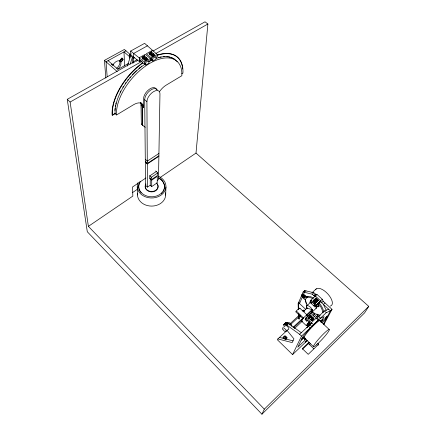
<?xml version="1.0" encoding="UTF-8"?>
<svg xmlns="http://www.w3.org/2000/svg" width="436" height="436" viewBox="0 0 436 436"><rect width="100%" height="100%" fill="white"/><g stroke="black" fill="none" stroke-linecap="round" stroke-linejoin="round"><path stroke-width="0.65" d="M151.39 54.5L151.581 51.884L148.845 53.486L152.208 56.309L154.84 54.816L151.472 52.009M155.69 170.961L157.778 172.907L157.739 175.332L151.297 179.697L151.303 177.278L149.635 175.708M151.663 54.342L151.581 51.884M151.717 180.155L157.309 176.362L157.216 182.831L151.701 186.603L151.717 180.155L150.289 178.804M152.011 56.364L152.295 54.418L152.377 56.282M152.099 56.44L152.017 54.576M152.289 56.206L152.295 54.418M152.78 61.051L152.791 58.348L155.968 56.538L155.946 59.242L152.78 61.051L151.199 59.721M153.39 56.179L153.679 53.639L153.761 55.497M153.477 56.249L153.401 53.792M153.668 56.021L153.679 53.639M140.523 60.909L139.346 61.574L130.795 54.931L130.669 51.045L144.61 43.355L157.358 54.604L157.336 56.636L155.963 57.421M165.669 195.132L165.947 186.935M160.372 177.343L196.009 153.069L207.885 24.013L205.024 21.8L152.987 51.077M307.369 305.761A11.374 5.047 47.2 0 1 305.478 300.442L305.696 298.873L307.98 296.431M320.531 321.566L322.52 319.414L320.678 321.555M127.334 66.032L130.669 55.808M130.097 64.315L132.402 57.29L132.588 63.313M299.478 316.296L298.426 318.662L299.118 319.065M112.63 65.351L113.104 64.201L111.322 64.228M287.27 330.221L277.863 338.935L277.476 339.867L292.578 354.593L305.304 342.418L306.819 340.489L306.35 341.421L305.244 341.361M298.3 309.664L298.131 303.679L303.14 291.984L304.71 290.567L313.86 292.758L315.8 294.529M304.197 291.76L304.71 290.567M299.521 303.565L304.393 292.289L305.963 290.872M299.178 318.988L300.459 316.149M307.396 304.895L306.388 307.108L307.347 307.996M316.961 304.731L315.081 307.004L309.914 302.235L310.852 300.197L317.054 294.507L322.242 299.243L323.212 301.303L321.637 302.769L320.667 300.709L319.67 302.737L318.215 304.088L318.683 303.134M311.113 303.336L311.773 301.914L314.552 304.475L313.876 305.892M315.092 296.774L315.473 295.957L313.735 295.532L315.315 294.087L317.054 294.507M307.892 320.138L306.791 321.168L305.135 319.61L306.072 317.604L310.819 313.184L318.127 319.986L318.956 319.61L317.081 317.866L316.247 318.236M313.658 301.499L314.252 300.246L314.574 300.399C314.056 302.388 313.184 301.581 314.329 300.175M313.904 301.723L314.492 300.469L314.252 300.246M313.222 301.025L316.1 298.033L318.394 300.137L315.517 303.134M315.539 299.766L316.214 298.437L316.454 298.66L315.778 299.99L315.539 299.766L315.778 299.99M314.868 302.611L315.539 301.287L315.784 301.51L315.108 302.835L314.868 302.611L315.539 301.287M134.065 61.727L67.248 99.326L87.298 231.75L261.927 414.2L264.325 409.159L368.752 306.366L196.009 153.069M310.405 315.261L308.023 317.817L310.405 315.261L313.958 318.574L311.991 320.743M315.086 303.538L315.375 302.927L313.075 300.813L316.1 298.033M306.791 321.168L307.244 320.226M310.312 314.252L310.819 313.184M316.743 300.873L317.343 299.619L317.664 299.766C317.141 301.761 316.264 300.954 317.424 299.548M316.182 302.524L316.541 301.777M316.983 301.096L317.664 299.766M312.628 320.406L313.255 319.147L310.143 316.247L308.95 318.215L309.854 316.858M309.762 316.77L308.95 318.215M316.629 302.431L317.337 300.884L315.768 299.445L313.386 301.641M309.042 318.302L309.538 316.977M317.294 301.576L317.702 300.72L315.838 299.009L313.19 301.445M309.587 317.713L310.078 316.694L312.874 319.31L312.372 320.324M310.05 317.185C312.503 313.026 309.413 318.117 310.361 317.065M310.143 317.272L310.868 315.74M315.081 307.004L316.051 304.987L322.242 299.243M292.578 354.593L301.51 336.118L326.313 312.645L330.45 310.835L332.019 309.347L323.065 301.167M309.266 322.122L308.808 323.06L310.53 324.678L311.506 322.7L309.865 324.667L311.745 326.433L318.127 319.986M312.917 316.046L314.645 313.359M320.062 301.854L320.585 300.78L315.392 296.028M311.468 320.16L311.98 318.841L311.157 320.28L311.375 320.073M311.25 320.367L311.98 318.841M312.258 319.245L313.081 317.806M312.35 319.332L313.173 317.893M310.895 323.659L311.413 322.613L316.155 318.149M305.151 338.32L304.366 339.895L305.707 338.614M311.342 311.745L316.787 316.77L317.871 314.607L318.405 314.863M320.356 321.741L322.951 318.82M321.06 322.427L324.122 316.58L320.373 318.269L318.498 316.531L319.577 316.062M309.593 344.702L310.187 343.563M323.381 324.095L330.45 310.835L320.035 301.303M323.779 324.744L332.019 309.347M284.272 326.749A4.273 1.706 48 0 1 283.798 324.52L284.79 324.062L286.25 324.678L299.63 334.319L301.51 336.118M318.062 345.29L318.662 344.195L317.68 343.268M368.752 306.366L364.627 312.83L261.927 414.2M132.947 62.751L133.661 61.634L137.155 59.672M298.458 318.574L298.9 318.422M296.191 311.146L295.69 311.751L302.998 318.623L303.5 318.018L296.344 310.966A4.115 0.703 -47.3 0 1 299.085 308.454A4.115 0.703 -47.3 0 1 299.783 308.737M307.048 327.654L308.323 326.123L310.203 327.894L302.966 336.554L297.772 347.181L306.127 339.208M120.554 60.522L121.867 59.034M303.303 318.236L303.658 317.833M301.325 332.723L287.94 323.12L286.479 322.515L285.482 322.972A4.267 1.717 48 0 0 285.4 323.392M318.662 344.195L308.23 354.337L302.328 348.647L308.977 342.26M302.508 349.247L309.604 342.429M323.534 324.509L324.291 323.785M306.35 341.421L307.32 340.494M322.106 322.651L326.264 318.694L325.365 317.866M301.832 338.87L304.045 336.772L303.396 338.085L301.194 340.178M320.542 321.79L322.237 320.182M321.185 322.199L327.698 316.002M311.44 320.651L312.874 319.31M311.549 320.754L313.958 318.574M316.787 316.77L317.55 316.051M323.087 312.018L322.613 312.263A11.374 5.047 47.2 0 0 318.553 303.761M299.63 334.319L311.228 323.387M316.258 318.645L324.444 310.928L328.608 309.151M312.072 318.929L311.756 319.048M310.143 316.247L308.437 317.839L311.102 320.335M285.569 339.453L287.28 337.851L284.97 335.622L282.828 337.611L284.212 338.957M308.644 318.035L310.078 316.694M310.961 315.828L310.645 315.947M325 302.938L323.43 304.404L326.275 310.443M294.305 328.662L302.6 320.934M309.435 314.574L316.563 307.93M306.9 317.174L309.435 314.814M306.312 317.975L305.576 318.662L310.993 323.746M315.778 305.652A4.104 1.82 47.2 0 1 316.002 306.072L318.732 306.797L319.157 306.404A8.202 3.646 47.2 0 0 317.572 303.838M305.135 319.61L305.865 318.923M320.138 301.777L315.539 306.05L314.329 304.938M293.03 327.332L302.824 318.231M306.252 315.048L312.132 309.587L312.438 310.225A4.109 1.798 47.4 0 1 311.647 312.127M293.842 327.523L302.66 319.332M307.053 315.233L312.449 310.23M314.956 303.085L317.337 300.884M315.059 303.167L318.394 300.137M315.304 303.2L317.021 301.614M316.214 298.437L316.454 298.66M313.435 301.483L315.152 299.897L314.705 299.483M313.915 301.314L314.972 300.339M314.765 300.72L315.228 300.295M289.935 323.823L299.423 315.075M303.418 311.386L306.911 308.165L312.132 309.587M290.757 324.379L300.246 315.615M315.784 301.51L315.462 301.358M285.051 324.117L286.741 322.564M285.329 324.204L287.019 322.651M311.309 300.399L310.356 301.271L311.56 302.382M285.624 324.33L287.313 322.776M309.914 302.235L310.863 301.363M285.934 324.488L287.624 322.934M286.25 324.678L287.94 323.12M306.666 305.909L310.41 302.459M286.577 324.896L288.267 323.343M313.135 300.666L314.04 299.832M286.904 325.147L288.599 323.588A4.267 1.717 48 0 1 289.564 324.471M302.557 310.743L303.374 309.991L304.742 311.266M283.885 324.357L285.694 322.678M283.798 324.52L286.032 322.526M284.555 324.052L286.245 322.498M284.79 324.062L286.479 322.515M303.14 291.984L312.285 294.202L313.86 292.758M298.131 303.679L298.894 302.987M311.887 292.867L316.285 288.855M305.516 300.202L303.527 298.355A2.807 1.248 47.8 0 1 301.685 295.003A2.807 1.248 47.8 0 1 304.464 295.799L305.009 295.357L306.998 297.319M298.753 309.331L298.562 302.671L299.325 301.979M264.325 409.159L88.388 226.366L132.849 196.086L132.495 187.017L145.946 177.964M157.358 89.98A8.54 4.562 -49.7 0 0 150.066 90.514A8.54 4.562 -49.7 0 0 144.687 99.691L145.559 185.327L147.439 187.126L150.24 185.213L150.235 178.755M157.38 180.346L158.47 179.605L159.968 93.756A8.556 4.534 -49.7 0 0 153.477 91.674A8.556 4.534 -49.7 0 0 146.916 101.653L147.439 187.126M132.277 192.745L137.34 189.317M151.303 177.278L157.778 172.907M156.284 171.517L149.81 175.871L149.815 178.297M147.314 163.478L145.335 161.631L147.286 163.495L158.9 155.821M158.868 156.311L147.292 163.963L145.313 162.116M158.944 153.456L147.297 161.124L145.308 159.271M115.273 113.605L112.357 115.355A46.118 24.912 -49.8 0 1 142.774 63.029M181.758 73.804L182.924 73.106A46.118 24.912 -49.8 0 0 157.87 55.138M144.234 64.724A42.684 23.053 -49.8 0 0 115.131 113.692L116.521 114.962L133.579 104.716A12.758 6.856 -48.2 0 1 143.684 107.529L143.575 98.71A8.529 4.578 -49.7 0 1 149.406 89.2A8.529 4.578 -49.7 0 1 156.497 89.685M115.05 113.404L112.134 115.148A46.107 24.928 -49.8 0 1 142.539 62.828M150.36 60.239L151.401 59.645M139.313 59.748L144.354 64.038L145.755 63.236M148.97 61.405L150.36 60.609L150.36 58.577L145.308 54.32L139.275 57.71L139.346 61.574M152.785 59.231L151.401 60.021L151.406 57.983L146.349 53.737L152.306 50.391M145.771 65.057L148.976 63.225L148.97 60.528L145.749 62.359L145.771 65.057L144.191 63.711M144.354 64.038L144.332 62.005L157.358 54.604M144.975 60.353L145.237 58.408L145.346 60.272M146.382 60.157L146.643 57.617L146.469 60.228M145.063 60.43L145.33 58.484M152.104 54.653L152.382 54.495M153.494 53.868L153.766 53.71M88.388 226.366L70.12 102.035L141.662 61.514M155.854 53.481L207.885 24.013M133.171 62.986L134.326 62.332M135.487 61.678L137.809 60.37M142.338 58.315L144.463 57.116L144.452 55.961L147.82 58.8L145.155 60.31L141.787 57.459L144.545 55.846L144.654 58.304L144.289 58.386L144.545 55.846M149.374 54.353L151.472 53.165L154.349 55.574M142.256 58.653L144.425 57.427L146.883 59.503M149.831 54.38L151.434 53.475L153.892 55.53M143.041 58.762L144.403 57.988L146.61 59.857M150.066 54.794L151.412 54.031L153.619 55.884M151.303 54.424L151.575 54.271M128.615 63.378L117.987 69.34L108.063 60.659M142.975 59.252L143.139 56.636L143.172 59.018M144.632 55.917L144.262 56.004L144.376 58.462M150.006 54.685L150.197 52.663L150.197 54.451M151.39 52.113L151.668 51.96M133.661 61.634L133.563 58.277L134.735 57.623M129.639 58.19L129.519 54.827L131.274 53.851M147.515 45.775L133.574 53.514L133.683 57.394M125.96 50.827L106.041 61.765L107.169 76.709M105.828 78.066L104.444 60.37L124.364 49.47L130.544 54.74M145.253 127.323L142.605 125.301L142.321 106.313A12.748 6.883 -48.2 0 0 141.253 103.059M140.37 102.52A12.731 6.905 -48.2 0 1 141.013 105.152L141.346 124.156L142.67 124.985M142.605 125.301L142.883 125.176M141.346 124.156L141.624 124.037M306.481 297.793L307.778 297.287A11.374 5.047 47.2 0 1 312.661 298.687M279.481 337.431L293.177 340.887M277.863 338.935L292.18 342.609L293.918 338.859L286.763 330.041M150.006 52.892L149.919 54.609M151.946 54.789L152.905 55.585M150.197 55.05L150.284 52.74M144.463 57.116L147.346 59.547M142.948 56.865L142.888 59.176M144.948 58.746L146.382 59.961M144.332 62.005L130.669 51.045M140.746 60.784L142.283 62.092M129.519 54.827L133.563 58.277M129.955 56.996L123.998 51.906L124.625 66.016M104.444 60.37L117.246 71.602M144.687 99.691L146.916 101.653M141.013 105.152L143.684 107.529M312.285 294.202L315.19 296.862M315.811 298.644L318.1 300.742M324.444 310.928L326.313 312.645M310.852 300.197L316.051 304.987M304.486 295.831L306.579 297.755M303.249 296.436L304.639 297.723M316.863 313.985L317.828 314.885M319.457 320.395L329.251 329.507M298.562 302.671L305.881 309.489M311.369 316.618L313.789 318.874M310.116 315.86L313.664 319.174M310.465 317.212L311.271 317.964M299.805 308.187L307.097 314.999M308.312 317.217L311.865 320.542M306.072 317.604L313.391 324.466M67.248 99.326L70.12 102.035M301.499 321.076L306.383 325.687M149.641 178.128L151.297 179.697M150.289 185.262L151.701 186.603M303.892 337.48L313.571 346.718M308.116 343.29L313.909 348.822M285.487 337.453L286.408 338.347M304.982 295.325L305.009 295.357A2.807 1.248 47.8 0 0 302.911 294.126A2.807 1.248 47.8 0 0 302.181 295.172M182.45 67.193L182.575 68.038A46.107 24.928 -49.8 0 1 182.668 68.975M137.242 186.755L137.476 194.996M298.9 314.661L298.938 315.991M298.409 313.648L298.48 316.307M142.398 125.11L142.103 106.122A12.742 6.883 -48.2 0 0 140.719 102.536M142.665 118.385L142.719 122.227M145.237 58.408L145.253 60.195M146.643 57.617L146.66 59.999M283.613 337.666A1.45 1.308 31.3 0 1 286.027 339.094M114.881 110.521A42.679 23.07 -49.8 0 1 115.044 108.433M115.344 106.27A42.679 23.07 -49.8 0 1 115.551 105.163M115.796 104.035A42.679 23.07 -49.8 0 1 116.074 102.896M120.151 92.198A42.679 23.07 -49.8 0 1 120.772 90.982M122.816 87.353A42.679 23.07 -49.8 0 1 123.306 86.551M125.394 83.374A42.679 23.07 -49.8 0 1 125.944 82.589M127.666 80.262A42.679 23.07 -49.8 0 1 128.56 79.123M129.792 77.624A42.679 23.07 -49.8 0 1 130.419 76.883M132.353 74.719A42.679 23.07 -49.8 0 1 133.018 74.011M133.351 73.662A42.679 23.07 -49.8 0 1 136.43 70.643M138.91 68.447A42.679 23.07 -49.8 0 1 140.348 67.258M141.073 66.686A42.679 23.07 -49.8 0 1 141.804 66.125M158.137 57.563A42.679 23.07 -49.8 0 1 159.167 57.29M160.181 57.062A42.679 23.07 -49.8 0 1 161.178 56.871M163.124 56.604A42.679 23.07 -49.8 0 1 164.999 56.5M166.786 56.549A42.679 23.07 -49.8 0 1 168.487 56.756M169.299 56.914A42.679 23.07 -49.8 0 1 170.089 57.116M171.588 57.623A42.679 23.07 -49.8 0 1 172.296 57.928M173.637 58.653A42.679 23.07 -49.8 0 1 174.264 59.067M156.279 58.413A42.684 23.053 -49.8 0 1 176.193 60.697M176.7 61.242A42.684 23.053 -49.8 0 1 177.174 61.819M148.66 61.923A42.684 23.053 -49.8 0 1 151.962 60.195M116.521 114.962A42.739 22.966 -49.7 0 1 149.112 63.76A42.739 22.966 -49.7 0 1 181.845 75.728L166.225 85.113A12.431 6.453 -50.3 0 0 159.413 91.794M157.636 54.947A46.107 24.928 -49.8 0 1 181.332 62.877M181.621 63.678A46.107 24.928 -49.8 0 1 182.297 66.223M158.884 177.79A12.927 10.42 0.6 0 1 162.552 191.949A12.927 10.42 0.6 0 1 145.161 195.388A12.927 10.42 0.6 0 1 140.158 181.496M158.878 178.215A12.917 10.415 0.6 0 1 164.263 188.897M164.067 189.562A12.917 10.415 0.6 0 1 163.822 190.21M163.516 190.848A12.917 10.415 0.6 0 1 163.168 191.469M162.312 192.647A12.917 10.415 0.6 0 1 161.276 193.731M141.188 192.919A12.917 10.415 0.6 0 1 140.708 192.347M140.272 191.758A12.917 10.415 0.6 0 1 138.877 188.532M138.762 187.851A12.917 10.415 0.6 0 1 140.577 181.327M158.557 176.302A14.361 11.581 0.6 0 1 164.563 191.426A14.361 11.581 0.6 0 1 146.24 197.127A14.361 11.581 0.6 0 1 137.961 182.711M156.524 182.913A6.464 5.21 0.6 0 1 156.426 189.791A6.464 5.21 0.6 0 1 147.946 190.559A6.464 5.21 0.6 0 1 145.886 183.872M158.055 186.297A6.458 5.205 0.6 0 1 151.107 191.895A6.458 5.205 0.6 0 1 145.352 185.436M145.493 185.044A6.458 5.205 0.6 0 1 145.886 184.292M157.118 183.992A6.458 5.205 0.6 0 1 157.995 185.894M165.5 192.821A14.105 11.472 0.4 0 1 151.881 206.092A14.105 11.472 0.4 0 1 137.563 193.252M111.856 64.365A1.504 0.91 -49.9 0 1 112.488 64.817M121.671 58.626A1.493 0.899 -50.7 0 1 120.162 60.337M119.273 60.468A5.592 3.368 -50.2 0 1 116.581 68.272M112.848 65.215A5.597 3.357 -50.2 0 1 120.189 61.253A5.597 3.357 -50.2 0 1 117.616 69.182M288.158 323.169A2.502 1.014 48 0 1 290.381 323.474A2.502 1.014 48 0 1 291.619 326.406M314.051 316.705A8.306 1.221 -47.3 0 1 314.274 316.596M302.028 320.978A4.131 0.649 -47.3 0 1 303.848 317.626A4.131 0.649 -47.3 0 1 307.042 315.539M308.045 324.684A4.153 0.61 -47.3 0 1 306.443 325.332A4.153 0.61 -47.3 0 1 309.326 321.664M308.05 324.171A2.202 0.322 -47.3 0 1 307.865 323.855A2.202 0.322 -47.3 0 1 309.271 322.139M307.576 325.954A3.739 0.545 -47.3 0 1 309.26 323.054M309.32 325.632A3.744 0.534 -47.3 0 1 309.865 324.94M306.949 327.703A11.549 1.64 -47.3 0 1 310.263 324.117M308.623 324.264A2.076 0.3 -47.3 0 1 308.857 323.926M309.162 323.55A2.076 0.3 -47.3 0 1 309.511 323.147M316.422 305.685A4.098 1.826 47.2 0 1 315.877 308.225M317.152 304.23A8.202 3.641 47.2 0 1 318.732 306.797M311.375 312.116A4.12 1.798 47.4 0 0 312.508 310.405L312.378 310.018A4.12 1.798 47.4 0 0 307.99 305.685A4.12 1.798 47.4 0 0 307.064 308.563M304.987 297.646A1.602 0.714 47.8 0 1 303.658 296.78A1.602 0.714 47.8 0 1 303.053 295.406M326.379 316.65A2.878 1.275 46.6 0 1 325.207 318.035M326.896 316.155A2.878 1.275 46.6 0 1 326.215 317.664M315.686 289.537A11.254 5.188 46.9 0 1 328.046 294.18A11.254 5.188 46.9 0 1 330.319 306.067M320.133 315.283A11.374 5.047 47.2 0 1 312.367 311.658M317.68 306.306A3.684 1.646 47.2 0 1 317.228 306.437M316.95 305.843A3.69 1.646 47.2 0 1 316.187 307.407M284.741 339.017A1.455 1.308 31.1 0 1 283.863 336.897A1.455 1.308 31.1 0 1 286.185 337.023A1.455 1.308 31.1 0 1 285.476 339.055M319.839 315.212A11.935 5.308 47.2 0 1 318.901 315.015M306.742 303.75A11.935 5.308 47.2 0 1 306.486 303.189M306.263 302.639A11.935 5.308 47.2 0 1 306.067 302.099M305.903 301.576A11.935 5.308 47.2 0 1 305.582 299.646M306.306 297.21A11.935 5.308 47.2 0 1 313.593 298.11M319.032 302.824A11.935 5.308 47.2 0 1 323.572 312.236M307.173 297.401A11.914 5.33 47.1 0 1 307.489 296.344M305.015 297.526A1.444 0.643 47.8 0 1 303.712 296.742A1.444 0.643 47.8 0 1 303.205 295.412M284.921 326.362A2.736 1.09 48 0 1 286.18 325.507A2.736 1.09 48 0 1 288.697 328.335A2.736 1.09 48 0 1 287.646 329.425M289.869 324.804A4.267 1.717 48 0 1 290.158 325.147M302.47 311.037A1.417 1.237 28.8 0 1 304.415 311.146M305.069 338.036A12.154 1.668 -47.3 0 1 310.808 328.379A12.154 1.668 -47.3 0 1 320.242 321.523M301.587 339.508L303.647 337.388L301.587 339.508M305.696 342.047L305.952 341.797L305.696 342.047M121.955 58.021L119.753 60.517L121.164 61.928L123.355 59.449L121.955 58.021M121.611 61.089A1.493 0.894 -50.7 0 0 122.543 58.86A1.493 0.894 -50.7 0 0 120.516 59.983A1.493 0.894 -50.7 0 0 121.611 61.089M282.833 329.229A2.512 0.992 48.1 0 0 286.005 331.611A2.512 0.992 48.1 0 0 284.277 328.27A2.512 0.992 48.1 0 0 282.833 329.229M316.7 344.685A11.652 1.384 -47.4 0 0 329.3 329.987A11.652 1.384 -47.4 0 0 318.171 339.639A11.652 1.384 -47.4 0 0 316.7 344.685M302.622 296.42A1.608 0.714 47.8 0 0 304.688 298.099A1.608 0.714 47.8 0 0 303.876 296A1.608 0.714 47.8 0 0 302.622 296.42"/></g></svg>
